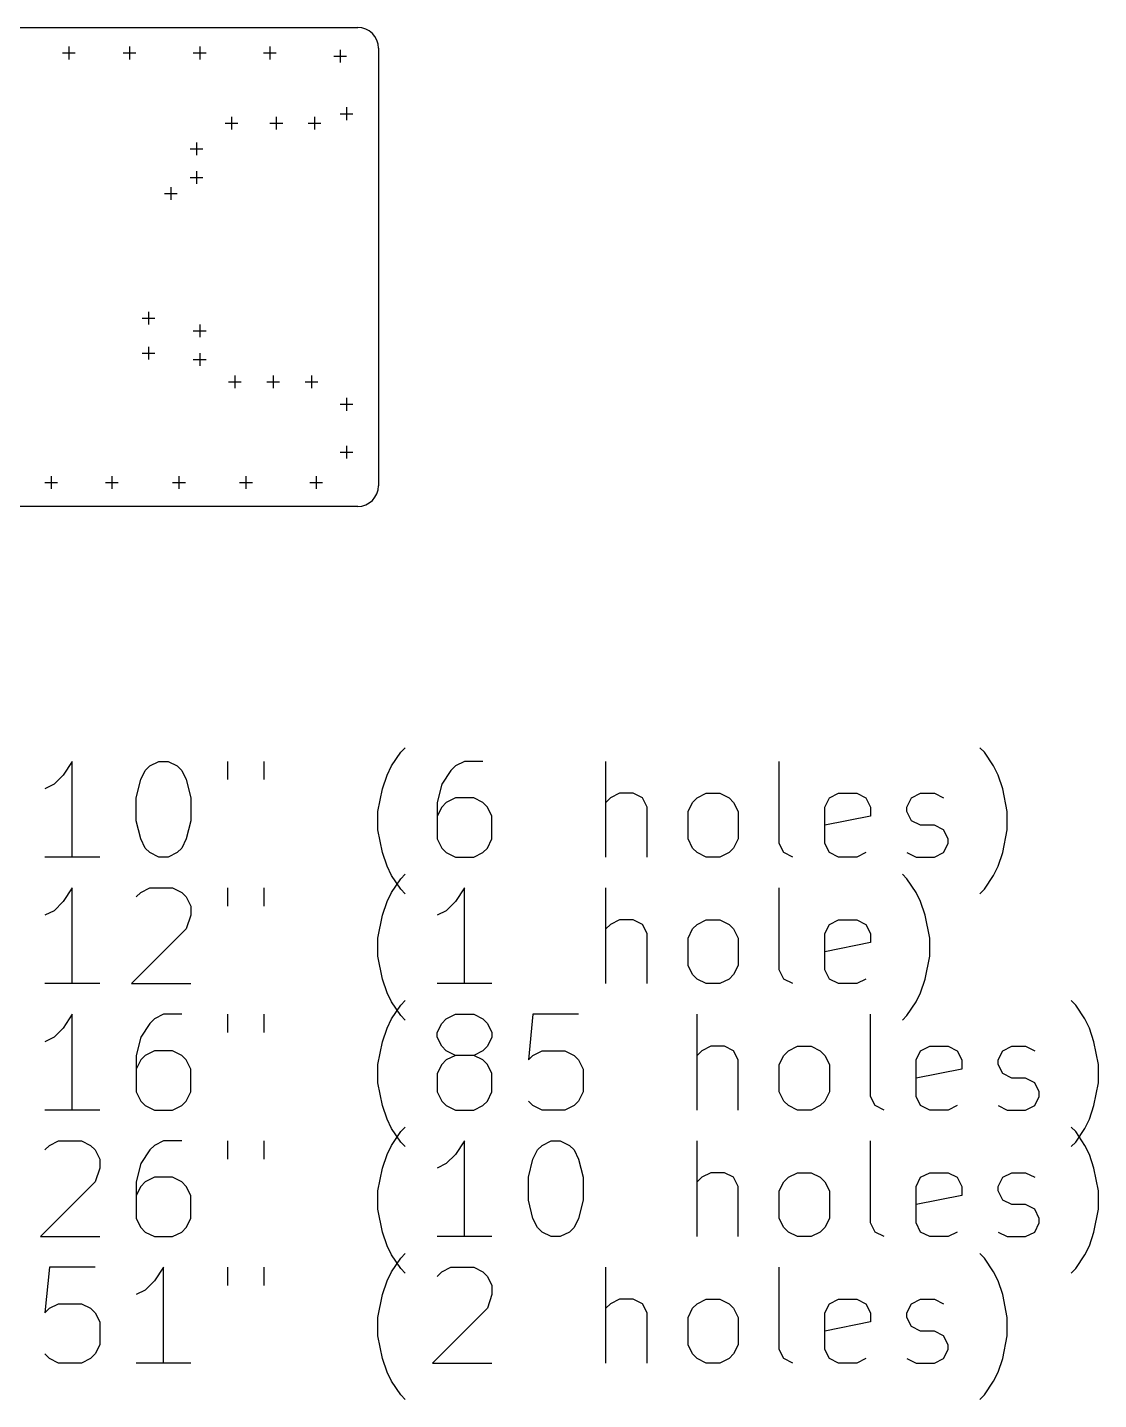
# Model space of a CAD drawing. Extents: x 88.6 to 158.5, y -108.8 to -65.8.
# Drawn here: x 124.96 to 158.5, y -108.77 to -65.8 of the extents above; entities that cross this region are included whole.
import ezdxf

# ---------------------------------------------------------------- set-up
doc = ezdxf.new("R2010")
doc.units = 0
doc.layers.add('BLACK', color=7, linetype='CONTINUOUS')

msp = doc.modelspace()

# ---------------------------------------------------------------- linework, layer by layer
at = {"layer": 'BLACK', "linetype": 'CONTINUOUS'}
for p, q in [((90.6, -65.8), (135.3, -65.8)), ((126.25, -66.4), (126.25, -66.8)), ((128.15, -66.4), (128.15, -66.8)), ((130.35, -66.4), (130.35, -66.8)), ((132.55, -66.4), (132.55, -66.8)), ((134.75, -66.5), (134.75, -66.9)), ((135.95, -66.45), (135.95, -80.15)), ((126.05, -66.6), (126.45, -66.6)), ((127.95, -66.6), (128.35, -66.6)), ((130.15, -66.6), (130.55, -66.6)), ((132.35, -66.6), (132.75, -66.6)), ((134.55, -66.7), (134.95, -66.7)), ((134.95, -68.3), (134.95, -68.7)), ((131.35, -68.6), (131.35, -69)), ((132.75, -68.6), (132.75, -69)), ((133.95, -68.6), (133.95, -69)), ((134.75, -68.5), (135.15, -68.5)), ((131.15, -68.8), (131.55, -68.8)), ((132.55, -68.8), (132.95, -68.8)), ((133.75, -68.8), (134.15, -68.8)), ((130.05, -69.6), (130.45, -69.6)), ((130.25, -69.4), (130.25, -69.8)), ((130.25, -70.3), (130.25, -70.7)), ((129.45, -70.8), (129.45, -71.2)), ((130.05, -70.5), (130.45, -70.5)), ((129.25, -71), (129.65, -71)), ((128.75, -74.7), (128.75, -75.1)), ((128.55, -74.9), (128.95, -74.9)), ((130.35, -75.1), (130.35, -75.5)), ((130.15, -75.3), (130.55, -75.3)), ((128.55, -76), (128.95, -76)), ((128.75, -75.8), (128.75, -76.2)), ((130.35, -76), (130.35, -76.4)), ((130.15, -76.2), (130.55, -76.2)), ((131.25, -76.9), (131.65, -76.9)), ((131.45, -76.7), (131.45, -77.1)), ((132.45, -76.9), (132.85, -76.9)), ((132.65, -76.7), (132.65, -77.1)), ((133.65, -76.9), (134.05, -76.9)), ((133.85, -76.7), (133.85, -77.1)), ((134.75, -77.6), (135.15, -77.6)), ((134.95, -77.4), (134.95, -77.8)), ((134.95, -78.9), (134.95, -79.3)), ((134.75, -79.1), (135.15, -79.1)), ((125.7, -79.85), (125.7, -80.25)), ((127.6, -79.85), (127.6, -80.25)), ((129.702, -79.85), (129.702, -80.25)), ((131.8, -79.85), (131.8, -80.25)), ((134, -79.85), (134, -80.25)), ((125.5, -80.05), (125.9, -80.05)), ((127.4, -80.05), (127.8, -80.05)), ((129.502, -80.05), (129.902, -80.05)), ((131.6, -80.05), (132, -80.05)), ((133.8, -80.05), (134.2, -80.05)), ((135.3, -80.8), (90.6, -80.8)), ((136.361, -88.925), (136.646, -88.4964)), ((136.646, -88.4964), (136.789, -88.3536)), ((154.932, -88.4964), (154.789, -88.3536)), ((155.218, -88.925), (154.932, -88.4964)), ((126.361, -88.7821), (126.075, -89.2107)), ((126.361, -91.7821), (126.361, -88.7821)), ((128.646, -89.0679), (128.789, -88.925)), ((128.789, -88.925), (129.075, -88.7821)), ((129.075, -88.7821), (129.361, -88.7821)), ((129.361, -88.7821), (129.646, -88.925)), ((129.646, -88.925), (129.789, -89.0679)), ((131.218, -88.7821), (131.218, -89.3536)), ((132.361, -88.7821), (132.361, -89.3536)), ((136.218, -89.2107), (136.361, -88.925)), ((138.361, -88.925), (138.218, -89.0679)), ((138.646, -88.7821), (138.361, -88.925)), ((139.218, -88.7821), (138.646, -88.7821)), ((143.075, -91.7821), (143.075, -88.7821)), ((148.504, -91.3536), (148.504, -88.7821)), ((155.361, -89.2107), (155.218, -88.925)), ((126.075, -89.2107), (125.789, -89.4964)), ((128.361, -89.925), (128.504, -89.3536)), ((128.504, -89.3536), (128.646, -89.0679)), ((129.789, -89.0679), (129.932, -89.3536)), ((129.932, -89.3536), (130.075, -89.925)), ((136.075, -89.6393), (136.218, -89.2107)), ((138.218, -89.0679), (137.932, -89.4964)), ((155.504, -89.6393), (155.361, -89.2107)), ((125.789, -89.4964), (125.504, -89.6393)), ((135.932, -90.3536), (136.075, -89.6393)), ((137.932, -89.4964), (137.789, -90.0679)), ((143.504, -89.7821), (143.218, -89.925)), ((143.932, -89.7821), (143.504, -89.7821)), ((144.218, -89.925), (143.932, -89.7821)), ((145.932, -89.925), (146.218, -89.7821)), ((146.218, -89.7821), (146.646, -89.7821)), ((146.646, -89.7821), (146.932, -89.925)), ((150.075, -89.925), (150.361, -89.7821)), ((150.361, -89.7821), (150.932, -89.7821)), ((150.932, -89.7821), (151.218, -89.925)), ((152.646, -89.925), (152.932, -89.7821)), ((152.932, -89.7821), (153.361, -89.7821)), ((153.361, -89.7821), (153.646, -89.925)), ((155.646, -90.3536), (155.504, -89.6393)), ((128.361, -90.6393), (128.361, -89.925)), ((130.075, -89.925), (130.075, -90.6393)), ((137.789, -90.0679), (137.789, -91.2107)), ((137.932, -90.2107), (137.789, -90.4964)), ((138.075, -90.0679), (137.932, -90.2107)), ((138.361, -89.925), (138.075, -90.0679)), ((138.932, -89.925), (138.361, -89.925)), ((139.218, -90.0679), (138.932, -89.925)), ((139.361, -90.2107), (139.218, -90.0679)), ((139.504, -90.4964), (139.361, -90.2107)), ((143.218, -89.925), (143.075, -90.0679)), ((144.361, -90.2107), (144.218, -89.925)), ((144.361, -91.7821), (144.361, -90.2107)), ((145.646, -90.3536), (145.789, -90.0679)), ((145.789, -90.0679), (145.932, -89.925)), ((146.932, -89.925), (147.075, -90.0679)), ((147.075, -90.0679), (147.218, -90.3536)), ((149.932, -90.2107), (150.075, -89.925)), ((149.932, -91.3536), (149.932, -90.2107)), ((151.218, -89.925), (151.361, -90.2107)), ((151.361, -90.2107), (151.361, -90.4964)), ((152.504, -90.2107), (152.646, -89.925)), ((152.504, -90.3536), (152.504, -90.2107)), ((128.504, -91.2107), (128.361, -90.6393)), ((130.075, -90.6393), (129.932, -91.2107)), ((135.932, -90.925), (135.932, -90.3536)), ((139.504, -91.2107), (139.504, -90.4964)), ((145.646, -91.2107), (145.646, -90.3536)), ((147.218, -90.3536), (147.218, -91.2107)), ((151.361, -90.4964), (149.932, -90.7821)), ((152.646, -90.6393), (152.504, -90.3536)), ((152.932, -90.7821), (152.646, -90.6393)), ((155.646, -90.925), (155.646, -90.3536)), ((136.075, -91.6393), (135.932, -90.925)), ((153.361, -90.7821), (152.932, -90.7821)), ((153.646, -90.925), (153.361, -90.7821)), ((153.789, -91.2107), (153.646, -90.925)), ((155.504, -91.6393), (155.646, -90.925)), ((128.646, -91.4964), (128.504, -91.2107)), ((128.789, -91.6393), (128.646, -91.4964)), ((129.789, -91.4964), (129.646, -91.6393)), ((129.932, -91.2107), (129.789, -91.4964)), ((137.789, -91.2107), (137.932, -91.4964)), ((137.932, -91.4964), (138.075, -91.6393)), ((139.218, -91.6393), (139.361, -91.4964)), ((139.361, -91.4964), (139.504, -91.2107)), ((145.789, -91.4964), (145.646, -91.2107)), ((145.932, -91.6393), (145.789, -91.4964)), ((147.075, -91.4964), (146.932, -91.6393)), ((147.218, -91.2107), (147.075, -91.4964)), ((148.646, -91.6393), (148.504, -91.3536)), ((150.075, -91.6393), (149.932, -91.3536)), ((153.646, -91.6393), (153.789, -91.3536)), ((153.789, -91.3536), (153.789, -91.2107)), ((127.218, -91.7821), (125.504, -91.7821)), ((129.075, -91.7821), (128.789, -91.6393)), ((129.361, -91.7821), (129.075, -91.7821)), ((129.646, -91.6393), (129.361, -91.7821)), ((136.218, -92.0679), (136.075, -91.6393)), ((138.075, -91.6393), (138.361, -91.7821)), ((138.361, -91.7821), (138.932, -91.7821)), ((138.932, -91.7821), (139.218, -91.6393)), ((146.218, -91.7821), (145.932, -91.6393)), ((146.646, -91.7821), (146.218, -91.7821)), ((146.932, -91.6393), (146.646, -91.7821)), ((148.932, -91.7821), (148.646, -91.6393)), ((150.361, -91.7821), (150.075, -91.6393)), ((150.932, -91.7821), (150.361, -91.7821)), ((151.218, -91.6393), (150.932, -91.7821)), ((152.504, -91.6393), (152.789, -91.7821)), ((152.789, -91.7821), (153.361, -91.7821)), ((153.361, -91.7821), (153.646, -91.6393)), ((155.361, -92.0679), (155.504, -91.6393)), ((136.361, -92.3536), (136.218, -92.0679)), ((136.646, -92.7821), (136.361, -92.3536)), ((136.646, -92.4564), (136.789, -92.3136)), ((152.504, -92.4564), (152.361, -92.3136)), ((154.932, -92.7821), (155.218, -92.3536)), ((155.218, -92.3536), (155.361, -92.0679)), ((126.361, -92.7421), (126.075, -93.1707)), ((126.361, -95.7421), (126.361, -92.7421)), ((128.504, -92.885), (128.789, -92.7421)), ((128.789, -92.7421), (129.504, -92.7421)), ((129.504, -92.7421), (129.789, -92.885)), ((131.218, -92.7421), (131.218, -93.3136)), ((132.361, -92.7421), (132.361, -93.3136)), ((136.361, -92.885), (136.646, -92.4564)), ((136.789, -92.925), (136.646, -92.7821)), ((138.646, -92.7421), (138.361, -93.1707)), ((138.646, -95.7421), (138.646, -92.7421)), ((143.075, -95.7421), (143.075, -92.7421)), ((148.504, -95.3136), (148.504, -92.7421)), ((152.789, -92.885), (152.504, -92.4564)), ((154.789, -92.925), (154.932, -92.7821)), ((126.075, -93.1707), (125.789, -93.4564)), ((128.361, -93.0279), (128.504, -92.885)), ((129.789, -92.885), (129.932, -93.0279)), ((129.932, -93.0279), (130.075, -93.3136)), ((136.075, -93.5993), (136.218, -93.1707)), ((136.218, -93.1707), (136.361, -92.885)), ((138.361, -93.1707), (138.075, -93.4564)), ((152.932, -93.1707), (152.789, -92.885)), ((153.075, -93.5993), (152.932, -93.1707)), ((125.789, -93.4564), (125.504, -93.5993)), ((130.075, -93.5993), (129.932, -94.0279)), ((130.075, -93.3136), (130.075, -93.5993)), ((135.932, -94.3136), (136.075, -93.5993)), ((138.075, -93.4564), (137.789, -93.5993)), ((153.218, -94.3136), (153.075, -93.5993)), ((129.932, -94.0279), (128.218, -95.7421)), ((143.218, -93.885), (143.075, -94.0279)), ((143.504, -93.7421), (143.218, -93.885)), ((143.932, -93.7421), (143.504, -93.7421)), ((144.218, -93.885), (143.932, -93.7421)), ((144.361, -94.1707), (144.218, -93.885)), ((145.646, -94.3136), (145.789, -94.0279)), ((145.789, -94.0279), (145.932, -93.885)), ((145.932, -93.885), (146.218, -93.7421)), ((146.218, -93.7421), (146.646, -93.7421)), ((146.646, -93.7421), (146.932, -93.885)), ((146.932, -93.885), (147.075, -94.0279)), ((147.075, -94.0279), (147.218, -94.3136)), ((149.932, -94.1707), (150.075, -93.885)), ((150.075, -93.885), (150.361, -93.7421)), ((150.361, -93.7421), (150.932, -93.7421)), ((150.932, -93.7421), (151.218, -93.885)), ((151.218, -93.885), (151.361, -94.1707)), ((135.932, -94.885), (135.932, -94.3136)), ((144.361, -95.7421), (144.361, -94.1707)), ((145.646, -95.1707), (145.646, -94.3136)), ((147.218, -94.3136), (147.218, -95.1707)), ((149.932, -95.3136), (149.932, -94.1707)), ((151.361, -94.4564), (149.932, -94.7421)), ((151.361, -94.1707), (151.361, -94.4564)), ((153.218, -94.885), (153.218, -94.3136)), ((136.075, -95.5993), (135.932, -94.885)), ((153.075, -95.5993), (153.218, -94.885)), ((145.789, -95.4564), (145.646, -95.1707)), ((147.218, -95.1707), (147.075, -95.4564)), ((148.646, -95.5993), (148.504, -95.3136)), ((150.075, -95.5993), (149.932, -95.3136)), ((127.218, -95.7421), (125.504, -95.7421)), ((128.218, -95.7421), (130.075, -95.7421)), ((136.218, -96.0279), (136.075, -95.5993)), ((139.504, -95.7421), (137.789, -95.7421)), ((145.932, -95.5993), (145.789, -95.4564)), ((146.218, -95.7421), (145.932, -95.5993)), ((146.646, -95.7421), (146.218, -95.7421)), ((146.932, -95.5993), (146.646, -95.7421)), ((147.075, -95.4564), (146.932, -95.5993)), ((148.932, -95.7421), (148.646, -95.5993)), ((150.361, -95.7421), (150.075, -95.5993)), ((150.932, -95.7421), (150.361, -95.7421)), ((151.218, -95.5993), (150.932, -95.7421)), ((152.932, -96.0279), (153.075, -95.5993)), ((136.361, -96.3136), (136.218, -96.0279)), ((152.789, -96.3136), (152.932, -96.0279)), ((136.646, -96.7421), (136.361, -96.3136)), ((136.361, -96.845), (136.646, -96.4164)), ((136.646, -96.4164), (136.789, -96.2736)), ((152.504, -96.7421), (152.789, -96.3136)), ((157.789, -96.4164), (157.646, -96.2736)), ((158.075, -96.845), (157.789, -96.4164)), ((126.361, -96.7021), (126.075, -97.1307)), ((126.361, -99.7021), (126.361, -96.7021)), ((128.789, -96.9879), (128.504, -97.4164)), ((128.932, -96.845), (128.789, -96.9879)), ((129.218, -96.7021), (128.932, -96.845)), ((129.789, -96.7021), (129.218, -96.7021)), ((131.218, -96.7021), (131.218, -97.2736)), ((132.361, -96.7021), (132.361, -97.2736)), ((136.218, -97.1307), (136.361, -96.845)), ((136.789, -96.885), (136.646, -96.7421)), ((137.789, -97.2736), (137.932, -96.9879)), ((137.932, -96.9879), (138.075, -96.845)), ((138.075, -96.845), (138.361, -96.7021)), ((138.361, -96.7021), (138.932, -96.7021)), ((138.932, -96.7021), (139.218, -96.845)), ((139.218, -96.845), (139.361, -96.9879)), ((139.361, -96.9879), (139.504, -97.2736)), ((140.789, -96.7021), (140.646, -98.1307)), ((142.218, -96.7021), (140.789, -96.7021)), ((145.932, -99.7021), (145.932, -96.7021)), ((151.361, -99.2736), (151.361, -96.7021)), ((152.361, -96.885), (152.504, -96.7421)), ((158.218, -97.1307), (158.075, -96.845)), ((125.789, -97.4164), (125.504, -97.5593)), ((126.075, -97.1307), (125.789, -97.4164)), ((128.504, -97.4164), (128.361, -97.9879)), ((136.075, -97.5593), (136.218, -97.1307)), ((137.789, -97.4164), (137.789, -97.2736)), ((137.932, -97.7021), (137.789, -97.4164)), ((139.504, -97.4164), (139.361, -97.7021)), ((139.504, -97.2736), (139.504, -97.4164)), ((158.361, -97.5593), (158.218, -97.1307)), ((128.932, -97.845), (128.646, -97.9879)), ((129.504, -97.845), (128.932, -97.845)), ((129.789, -97.9879), (129.504, -97.845)), ((135.932, -98.2736), (136.075, -97.5593)), ((138.075, -97.845), (137.932, -97.7021)), ((138.361, -97.9879), (138.075, -97.845)), ((139.218, -97.845), (138.932, -97.9879)), ((139.361, -97.7021), (139.218, -97.845)), ((140.789, -97.9879), (141.075, -97.845)), ((141.075, -97.845), (141.789, -97.845)), ((141.789, -97.845), (142.075, -97.9879)), ((146.075, -97.845), (145.932, -97.9879)), ((146.361, -97.7021), (146.075, -97.845)), ((146.789, -97.7021), (146.361, -97.7021)), ((147.075, -97.845), (146.789, -97.7021)), ((147.218, -98.1307), (147.075, -97.845)), ((148.646, -97.9879), (148.789, -97.845)), ((148.789, -97.845), (149.075, -97.7021)), ((149.075, -97.7021), (149.504, -97.7021)), ((149.504, -97.7021), (149.789, -97.845)), ((149.789, -97.845), (149.932, -97.9879)), ((152.789, -98.1307), (152.932, -97.845)), ((152.932, -97.845), (153.218, -97.7021)), ((153.218, -97.7021), (153.789, -97.7021)), ((153.789, -97.7021), (154.075, -97.845)), ((154.075, -97.845), (154.218, -98.1307)), ((155.361, -98.1307), (155.504, -97.845)), ((155.504, -97.845), (155.789, -97.7021)), ((155.789, -97.7021), (156.218, -97.7021)), ((156.218, -97.7021), (156.504, -97.845)), ((158.504, -98.2736), (158.361, -97.5593)), ((128.361, -97.9879), (128.361, -99.1307)), ((128.504, -98.1307), (128.361, -98.4164)), ((128.646, -97.9879), (128.504, -98.1307)), ((129.932, -98.1307), (129.789, -97.9879)), ((130.075, -98.4164), (129.932, -98.1307)), ((135.932, -98.845), (135.932, -98.2736)), ((137.932, -98.2736), (137.789, -98.5593)), ((138.075, -98.1307), (137.932, -98.2736)), ((138.361, -97.9879), (138.075, -98.1307)), ((138.932, -97.9879), (138.361, -97.9879)), ((139.218, -98.1307), (138.932, -97.9879)), ((139.361, -98.2736), (139.218, -98.1307)), ((139.504, -98.5593), (139.361, -98.2736)), ((140.646, -98.1307), (140.789, -97.9879)), ((142.075, -97.9879), (142.218, -98.1307)), ((142.218, -98.1307), (142.361, -98.4164)), ((147.218, -99.7021), (147.218, -98.1307)), ((148.504, -98.2736), (148.646, -97.9879)), ((148.504, -99.1307), (148.504, -98.2736)), ((149.932, -97.9879), (150.075, -98.2736)), ((150.075, -98.2736), (150.075, -99.1307)), ((152.789, -99.2736), (152.789, -98.1307)), ((154.218, -98.1307), (154.218, -98.4164)), ((155.361, -98.2736), (155.361, -98.1307)), ((155.504, -98.5593), (155.361, -98.2736)), ((158.504, -98.845), (158.504, -98.2736)), ((130.075, -99.1307), (130.075, -98.4164)), ((137.789, -98.5593), (137.789, -99.1307)), ((139.504, -99.1307), (139.504, -98.5593)), ((142.361, -98.4164), (142.361, -99.1307)), ((154.218, -98.4164), (152.789, -98.7021)), ((155.789, -98.7021), (155.504, -98.5593)), ((156.218, -98.7021), (155.789, -98.7021)), ((156.504, -98.845), (156.218, -98.7021)), ((128.361, -99.1307), (128.504, -99.4164)), ((129.932, -99.4164), (130.075, -99.1307)), ((136.075, -99.5593), (135.932, -98.845)), ((137.789, -99.1307), (137.932, -99.4164)), ((139.361, -99.4164), (139.504, -99.1307)), ((142.361, -99.1307), (142.218, -99.4164)), ((148.646, -99.4164), (148.504, -99.1307)), ((150.075, -99.1307), (149.932, -99.4164)), ((156.646, -99.1307), (156.504, -98.845)), ((156.646, -99.2736), (156.646, -99.1307)), ((158.361, -99.5593), (158.504, -98.845)), ((128.504, -99.4164), (128.646, -99.5593)), ((128.646, -99.5593), (128.932, -99.7021)), ((129.504, -99.7021), (129.789, -99.5593)), ((129.789, -99.5593), (129.932, -99.4164)), ((136.218, -99.9879), (136.075, -99.5593)), ((137.932, -99.4164), (138.075, -99.5593)), ((138.075, -99.5593), (138.361, -99.7021)), ((138.932, -99.7021), (139.218, -99.5593)), ((139.218, -99.5593), (139.361, -99.4164)), ((140.789, -99.5593), (140.646, -99.4164)), ((141.075, -99.7021), (140.789, -99.5593)), ((142.075, -99.5593), (141.789, -99.7021)), ((142.218, -99.4164), (142.075, -99.5593)), ((148.789, -99.5593), (148.646, -99.4164)), ((149.075, -99.7021), (148.789, -99.5593)), ((149.789, -99.5593), (149.504, -99.7021)), ((149.932, -99.4164), (149.789, -99.5593)), ((151.504, -99.5593), (151.361, -99.2736)), ((151.789, -99.7021), (151.504, -99.5593)), ((152.932, -99.5593), (152.789, -99.2736)), ((153.218, -99.7021), (152.932, -99.5593)), ((154.075, -99.5593), (153.789, -99.7021)), ((155.361, -99.5593), (155.646, -99.7021)), ((156.218, -99.7021), (156.504, -99.5593)), ((156.504, -99.5593), (156.646, -99.2736)), ((158.218, -99.9879), (158.361, -99.5593)), ((127.218, -99.7021), (125.504, -99.7021)), ((128.932, -99.7021), (129.504, -99.7021)), ((136.361, -100.274), (136.218, -99.9879)), ((138.361, -99.7021), (138.932, -99.7021)), ((141.789, -99.7021), (141.075, -99.7021)), ((149.504, -99.7021), (149.075, -99.7021)), ((153.789, -99.7021), (153.218, -99.7021)), ((155.646, -99.7021), (156.218, -99.7021)), ((158.075, -100.274), (158.218, -99.9879)), ((136.646, -100.702), (136.361, -100.274)), ((136.361, -100.805), (136.646, -100.376)), ((136.646, -100.376), (136.789, -100.234)), ((157.789, -100.376), (157.646, -100.234)), ((157.789, -100.702), (158.075, -100.274)), ((158.075, -100.805), (157.789, -100.376)), ((125.504, -100.948), (125.646, -100.805)), ((125.646, -100.805), (125.932, -100.662)), ((125.932, -100.662), (126.646, -100.662)), ((126.646, -100.662), (126.932, -100.805)), ((126.932, -100.805), (127.075, -100.948)), ((127.075, -100.948), (127.218, -101.234)), ((128.789, -100.948), (128.504, -101.376)), ((128.932, -100.805), (128.789, -100.948)), ((129.218, -100.662), (128.932, -100.805)), ((129.789, -100.662), (129.218, -100.662)), ((131.218, -100.662), (131.218, -101.234)), ((132.361, -100.662), (132.361, -101.234)), ((136.218, -101.091), (136.361, -100.805)), ((136.789, -100.845), (136.646, -100.702)), ((138.646, -100.662), (138.361, -101.091)), ((138.646, -103.662), (138.646, -100.662)), ((140.789, -101.234), (140.932, -100.948)), ((140.932, -100.948), (141.075, -100.805)), ((141.075, -100.805), (141.361, -100.662)), ((141.361, -100.662), (141.646, -100.662)), ((141.646, -100.662), (141.932, -100.805)), ((141.932, -100.805), (142.075, -100.948)), ((142.075, -100.948), (142.218, -101.234)), ((145.932, -103.662), (145.932, -100.662)), ((151.361, -103.234), (151.361, -100.662)), ((157.646, -100.845), (157.789, -100.702)), ((158.218, -101.091), (158.075, -100.805)), ((127.218, -101.234), (127.218, -101.519)), ((128.504, -101.376), (128.361, -101.948)), ((136.075, -101.519), (136.218, -101.091)), ((138.075, -101.376), (137.789, -101.519)), ((138.361, -101.091), (138.075, -101.376)), ((140.646, -101.805), (140.789, -101.234)), ((142.218, -101.234), (142.361, -101.805)), ((158.361, -101.519), (158.218, -101.091)), ((127.218, -101.519), (127.075, -101.948)), ((128.932, -101.805), (128.646, -101.948)), ((129.504, -101.805), (128.932, -101.805)), ((129.789, -101.948), (129.504, -101.805)), ((135.932, -102.234), (136.075, -101.519)), ((140.646, -102.519), (140.646, -101.805)), ((142.361, -101.805), (142.361, -102.519)), ((146.075, -101.805), (145.932, -101.948)), ((146.361, -101.662), (146.075, -101.805)), ((146.789, -101.662), (146.361, -101.662)), ((147.075, -101.805), (146.789, -101.662)), ((147.218, -102.091), (147.075, -101.805)), ((148.646, -101.948), (148.789, -101.805)), ((148.789, -101.805), (149.075, -101.662)), ((149.075, -101.662), (149.504, -101.662)), ((149.504, -101.662), (149.789, -101.805)), ((149.789, -101.805), (149.932, -101.948)), ((152.789, -102.091), (152.932, -101.805)), ((152.932, -101.805), (153.218, -101.662)), ((153.218, -101.662), (153.789, -101.662)), ((153.789, -101.662), (154.075, -101.805)), ((154.075, -101.805), (154.218, -102.091)), ((155.361, -102.091), (155.504, -101.805)), ((155.504, -101.805), (155.789, -101.662)), ((155.789, -101.662), (156.218, -101.662)), ((156.218, -101.662), (156.504, -101.805)), ((158.504, -102.234), (158.361, -101.519)), ((127.075, -101.948), (125.361, -103.662)), ((128.361, -101.948), (128.361, -103.091)), ((128.504, -102.091), (128.361, -102.376)), ((128.646, -101.948), (128.504, -102.091)), ((129.932, -102.091), (129.789, -101.948)), ((130.075, -102.376), (129.932, -102.091)), ((135.932, -102.805), (135.932, -102.234)), ((147.218, -103.662), (147.218, -102.091)), ((148.504, -102.234), (148.646, -101.948)), ((148.504, -103.091), (148.504, -102.234)), ((149.932, -101.948), (150.075, -102.234)), ((150.075, -102.234), (150.075, -103.091)), ((152.789, -103.234), (152.789, -102.091)), ((154.218, -102.091), (154.218, -102.376)), ((155.361, -102.234), (155.361, -102.091)), ((155.504, -102.519), (155.361, -102.234)), ((158.504, -102.805), (158.504, -102.234)), ((130.075, -103.091), (130.075, -102.376)), ((140.789, -103.091), (140.646, -102.519)), ((142.361, -102.519), (142.218, -103.091)), ((154.218, -102.376), (152.789, -102.662)), ((155.789, -102.662), (155.504, -102.519)), ((156.218, -102.662), (155.789, -102.662)), ((156.504, -102.805), (156.218, -102.662)), ((128.361, -103.091), (128.504, -103.376)), ((129.932, -103.376), (130.075, -103.091)), ((136.075, -103.519), (135.932, -102.805)), ((140.932, -103.376), (140.789, -103.091)), ((142.218, -103.091), (142.075, -103.376)), ((148.646, -103.376), (148.504, -103.091)), ((150.075, -103.091), (149.932, -103.376)), ((156.646, -103.091), (156.504, -102.805)), ((156.646, -103.234), (156.646, -103.091)), ((158.361, -103.519), (158.504, -102.805)), ((128.504, -103.376), (128.646, -103.519)), ((128.646, -103.519), (128.932, -103.662)), ((129.504, -103.662), (129.789, -103.519)), ((129.789, -103.519), (129.932, -103.376)), ((136.218, -103.948), (136.075, -103.519)), ((141.075, -103.519), (140.932, -103.376)), ((141.361, -103.662), (141.075, -103.519)), ((141.932, -103.519), (141.646, -103.662)), ((142.075, -103.376), (141.932, -103.519)), ((148.789, -103.519), (148.646, -103.376)), ((149.075, -103.662), (148.789, -103.519)), ((149.789, -103.519), (149.504, -103.662)), ((149.932, -103.376), (149.789, -103.519)), ((151.504, -103.519), (151.361, -103.234)), ((151.789, -103.662), (151.504, -103.519)), ((152.932, -103.519), (152.789, -103.234)), ((153.218, -103.662), (152.932, -103.519)), ((154.075, -103.519), (153.789, -103.662)), ((155.361, -103.519), (155.646, -103.662)), ((156.218, -103.662), (156.504, -103.519)), ((156.504, -103.519), (156.646, -103.234)), ((158.218, -103.948), (158.361, -103.519)), ((125.361, -103.662), (127.218, -103.662)), ((128.932, -103.662), (129.504, -103.662)), ((136.361, -104.234), (136.218, -103.948)), ((139.504, -103.662), (137.789, -103.662)), ((141.646, -103.662), (141.361, -103.662)), ((149.504, -103.662), (149.075, -103.662)), ((153.789, -103.662), (153.218, -103.662)), ((155.646, -103.662), (156.218, -103.662)), ((158.075, -104.234), (158.218, -103.948)), ((136.646, -104.662), (136.361, -104.234)), ((136.361, -104.765), (136.646, -104.336)), ((136.646, -104.336), (136.789, -104.194)), ((154.932, -104.336), (154.789, -104.194)), ((155.218, -104.765), (154.932, -104.336)), ((157.789, -104.662), (158.075, -104.234)), ((125.646, -104.622), (125.504, -106.051)), ((127.075, -104.622), (125.646, -104.622)), ((129.218, -104.622), (128.932, -105.051)), ((129.218, -107.622), (129.218, -104.622)), ((131.218, -104.622), (131.218, -105.194)), ((132.361, -104.622), (132.361, -105.194)), ((136.218, -105.051), (136.361, -104.765)), ((136.789, -104.805), (136.646, -104.662)), ((137.789, -104.908), (137.932, -104.765)), ((137.932, -104.765), (138.218, -104.622)), ((138.218, -104.622), (138.932, -104.622)), ((138.932, -104.622), (139.218, -104.765)), ((139.218, -104.765), (139.361, -104.908)), ((143.075, -107.622), (143.075, -104.622)), ((148.504, -107.194), (148.504, -104.622)), ((155.361, -105.051), (155.218, -104.765)), ((157.646, -104.805), (157.789, -104.662)), ((128.932, -105.051), (128.646, -105.336)), ((136.075, -105.479), (136.218, -105.051)), ((139.361, -104.908), (139.504, -105.194)), ((139.504, -105.194), (139.504, -105.479)), ((155.504, -105.479), (155.361, -105.051)), ((128.646, -105.336), (128.361, -105.479)), ((135.932, -106.194), (136.075, -105.479)), ((139.504, -105.479), (139.361, -105.908)), ((143.504, -105.622), (143.218, -105.765)), ((143.932, -105.622), (143.504, -105.622)), ((144.218, -105.765), (143.932, -105.622)), ((145.932, -105.765), (146.218, -105.622)), ((146.218, -105.622), (146.646, -105.622)), ((146.646, -105.622), (146.932, -105.765)), ((150.075, -105.765), (150.361, -105.622)), ((150.361, -105.622), (150.932, -105.622)), ((150.932, -105.622), (151.218, -105.765)), ((152.646, -105.765), (152.932, -105.622)), ((152.932, -105.622), (153.361, -105.622)), ((153.361, -105.622), (153.646, -105.765)), ((155.646, -106.194), (155.504, -105.479)), ((125.504, -106.051), (125.646, -105.908)), ((125.646, -105.908), (125.932, -105.765)), ((125.932, -105.765), (126.646, -105.765)), ((126.646, -105.765), (126.932, -105.908)), ((126.932, -105.908), (127.075, -106.051)), ((127.075, -106.051), (127.218, -106.336)), ((139.361, -105.908), (137.646, -107.622)), ((143.218, -105.765), (143.075, -105.908)), ((144.361, -106.051), (144.218, -105.765)), ((144.361, -107.622), (144.361, -106.051)), ((145.646, -106.194), (145.789, -105.908)), ((145.789, -105.908), (145.932, -105.765)), ((146.932, -105.765), (147.075, -105.908)), ((147.075, -105.908), (147.218, -106.194)), ((149.932, -106.051), (150.075, -105.765)), ((149.932, -107.194), (149.932, -106.051)), ((151.218, -105.765), (151.361, -106.051)), ((151.361, -106.051), (151.361, -106.336)), ((152.504, -106.051), (152.646, -105.765)), ((152.504, -106.194), (152.504, -106.051)), ((127.218, -106.336), (127.218, -107.051)), ((135.932, -106.765), (135.932, -106.194)), ((145.646, -107.051), (145.646, -106.194)), ((147.218, -106.194), (147.218, -107.051)), ((151.361, -106.336), (149.932, -106.622)), ((152.646, -106.479), (152.504, -106.194)), ((152.932, -106.622), (152.646, -106.479)), ((155.646, -106.765), (155.646, -106.194)), ((136.075, -107.479), (135.932, -106.765)), ((153.361, -106.622), (152.932, -106.622)), ((153.646, -106.765), (153.361, -106.622)), ((153.789, -107.051), (153.646, -106.765)), ((155.504, -107.479), (155.646, -106.765)), ((125.646, -107.479), (125.504, -107.336)), ((127.075, -107.336), (126.932, -107.479)), ((127.218, -107.051), (127.075, -107.336)), ((145.789, -107.336), (145.646, -107.051)), ((145.932, -107.479), (145.789, -107.336)), ((147.075, -107.336), (146.932, -107.479)), ((147.218, -107.051), (147.075, -107.336)), ((148.646, -107.479), (148.504, -107.194)), ((150.075, -107.479), (149.932, -107.194)), ((153.646, -107.479), (153.789, -107.194)), ((153.789, -107.194), (153.789, -107.051)), ((125.932, -107.622), (125.646, -107.479)), ((126.646, -107.622), (125.932, -107.622)), ((126.932, -107.479), (126.646, -107.622)), ((130.075, -107.622), (128.361, -107.622)), ((136.218, -107.908), (136.075, -107.479)), ((137.646, -107.622), (139.504, -107.622)), ((146.218, -107.622), (145.932, -107.479)), ((146.646, -107.622), (146.218, -107.622)), ((146.932, -107.479), (146.646, -107.622)), ((148.932, -107.622), (148.646, -107.479)), ((150.361, -107.622), (150.075, -107.479)), ((150.932, -107.622), (150.361, -107.622)), ((151.218, -107.479), (150.932, -107.622)), ((152.504, -107.479), (152.789, -107.622)), ((152.789, -107.622), (153.361, -107.622)), ((153.361, -107.622), (153.646, -107.479)), ((155.361, -107.908), (155.504, -107.479)), ((136.361, -108.194), (136.218, -107.908)), ((136.646, -108.622), (136.361, -108.194)), ((154.932, -108.622), (155.218, -108.194)), ((155.218, -108.194), (155.361, -107.908)), ((136.789, -108.765), (136.646, -108.622)), ((154.789, -108.765), (154.932, -108.622))]:
    msp.add_line(p, q, dxfattribs=at)
at = {"layer": 'BLACK'}
for centre, start, end in [((135.3, -66.45), 0, 90), ((135.3, -80.15), -90, 0)]:
    msp.add_arc(centre, 0.65, start, end, dxfattribs=at)

doc.saveas('drawing.dxf')
